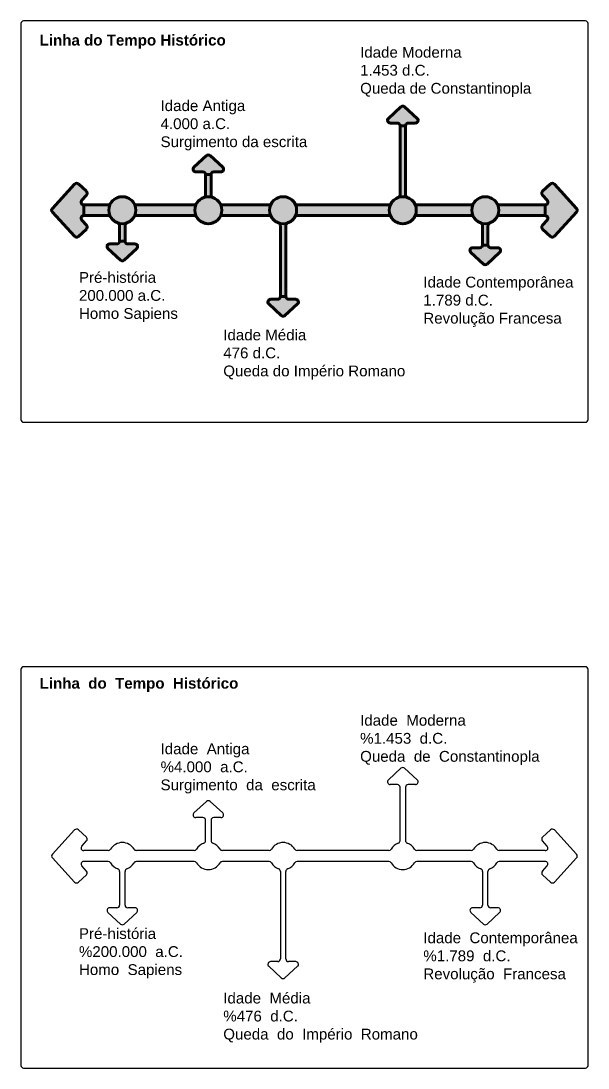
# Model space of a CAD drawing. Header units: millimetres. Extents: x 4903 to 8718, y 642 to 2401.
# Drawn here: x 4903 to 5323, y 1626 to 2401 of the extents above; entities that cross this region are included whole.
import ezdxf

# ---------------------------------------------------------------- set-up
doc = ezdxf.new("R2010")
doc.units = ezdxf.units.MM
doc.layers.add('linha espessa', color=7, linetype='Continuous', lineweight=100)
doc.styles.add('Annotative', font='arial.ttf')
doc.styles.get("Standard").update_dxf_attribs({"font": 'arial.ttf'})

msp = doc.modelspace()

# ---------------------------------------------------------------- hatches: boundary and pattern name
h = msp.add_hatch(color=256)
h.dxf.hatch_style = 1
h.paths.add_polyline_path([(4948.44, 2268.73), (4951.96, 2272.56, 0.414214), (4951.84, 2275.38), (4945.94, 2280.79, 0.414214), (4943.12, 2280.67), (4926.65, 2262.73, 0.389325), (4926.65, 2260.02), (4943.12, 2242.08, 0.414214), (4945.94, 2241.96), (4951.84, 2247.37, 0.414214), (4951.96, 2250.2), (4948.44, 2254.02, -0.65279), (4949.92, 2257.38), (4949.92, 2265.38, -0.65279)])
h.paths.add_polyline_path([(5046.15, 2289.81), (5051.47, 2289.81, 0.683789), (5052.82, 2293.29), (5043.5, 2301.84, 0.389325), (5040.8, 2301.84), (5031.48, 2293.29, 0.683789), (5032.83, 2289.81), (5038.15, 2289.81, -0.414214), (5040.15, 2287.81), (5044.15, 2287.81, -0.414214)])
h.paths.add_polyline_path([(4982.46, 2236.45, -0.414214), (4980.46, 2238.45), (4976.46, 2238.45, -0.414214), (4974.46, 2236.45), (4969.14, 2236.45, 0.683789), (4967.79, 2232.97), (4977.11, 2224.42, 0.389325), (4979.81, 2224.42), (4989.13, 2232.97, 0.683789), (4987.78, 2236.45)])
h.paths.add_polyline_path([(5101.56, 2195.45, -0.414214), (5099.56, 2197.45), (5095.56, 2197.45, -0.414214), (5093.56, 2195.45), (5088.24, 2195.45, 0.683789), (5086.89, 2191.98), (5096.2, 2183.43, 0.389325), (5098.91, 2183.43), (5108.23, 2191.98, 0.683789), (5106.87, 2195.45)])
h.paths.add_polyline_path([(5190.18, 2325.9), (5195.5, 2325.9, 0.683789), (5196.85, 2329.37), (5187.53, 2337.92, 0.389325), (5184.83, 2337.92), (5175.51, 2329.37, 0.683789), (5176.86, 2325.9), (5182.18, 2325.9, -0.414214), (5184.18, 2323.9), (5188.18, 2323.9, -0.414214)])
h.paths.add_polyline_path([(5243.23, 2233.57), (5237.92, 2233.57, 0.683789), (5236.57, 2230.09), (5245.88, 2221.54, 0.389325), (5248.59, 2221.54), (5257.9, 2230.09, 0.683789), (5256.55, 2233.57), (5251.23, 2233.57, -0.414214), (5249.23, 2235.57), (5245.23, 2235.57, -0.414214)])
h.paths.add_polyline_path([(5293.1, 2254.02), (5289.59, 2250.2, 0.414214), (5289.71, 2247.37), (5295.6, 2241.96, 0.414214), (5298.43, 2242.08), (5314.89, 2260.02, 0.389325), (5314.89, 2262.73), (5298.43, 2280.67, 0.414214), (5295.6, 2280.79), (5289.71, 2275.38, 0.414214), (5289.59, 2272.56), (5293.1, 2268.73, -0.65279), (5291.63, 2265.38), (5291.63, 2257.38, -0.65279)])
at = {"true_color": 0xdaa30b}
h = msp.add_hatch(color=42, dxfattribs=at)
h.dxf.hatch_style = 1
h.paths.add_polyline_path([(4968.07, 2257.38, -0.267949), (4969.8, 2256.38, -0.131652), (4968.46, 2261.38, -0.131652), (4969.8, 2266.38, -0.267949), (4968.07, 2265.38), (4949.92, 2265.38), (4949.92, 2257.38)])
h.paths.add_polyline_path([(4980.46, 2250.06, -0.317837), (4981.79, 2251.95, -0.171573), (4975.13, 2251.95, -0.317837), (4976.46, 2250.06), (4976.46, 2238.45), (4980.46, 2238.45)])
h.paths.add_polyline_path([(4988.85, 2265.38, -0.267949), (4987.12, 2266.38, -0.131652), (4988.46, 2261.38, -0.131652), (4987.12, 2256.38, -0.267949), (4988.85, 2257.38), (5031.76, 2257.38, -0.267949), (5033.49, 2256.38, -0.131652), (5032.15, 2261.38, -0.131652), (5033.49, 2266.38, -0.267949), (5031.76, 2265.38)])
h.paths.add_polyline_path([(5044.15, 2287.81), (5040.15, 2287.81), (5040.15, 2272.69, -0.317837), (5038.82, 2270.8, -0.171573), (5045.48, 2270.8, -0.317837), (5044.15, 2272.69)])
h.paths.add_polyline_path([(5052.54, 2265.38, -0.267949), (5050.81, 2266.38, -0.131652), (5052.15, 2261.38, -0.131652), (5050.81, 2256.38, -0.267949), (5052.54, 2257.38), (5087.16, 2257.38, -0.267949), (5088.9, 2256.38, -0.131652), (5087.56, 2261.38, -0.131652), (5088.9, 2266.38, -0.267949), (5087.16, 2265.38)])
h.paths.add_polyline_path([(5095.56, 2197.45), (5099.56, 2197.45), (5099.56, 2250.06, -0.317837), (5100.89, 2251.95, -0.171573), (5094.22, 2251.95, -0.317837), (5095.56, 2250.06)])
h.paths.add_polyline_path([(5107.95, 2265.38, -0.267949), (5106.22, 2266.38, -0.131652), (5107.56, 2261.38, -0.131652), (5106.22, 2256.38, -0.267949), (5107.95, 2257.38), (5175.79, 2257.38, -0.267949), (5177.52, 2256.38, -0.131652), (5176.18, 2261.38, -0.131652), (5177.52, 2266.38, -0.267949), (5175.79, 2265.38)])
h.paths.add_polyline_path([(5188.18, 2323.9), (5184.18, 2323.9), (5184.18, 2272.69, -0.317837), (5182.85, 2270.8, -0.171573), (5189.51, 2270.8, -0.317837), (5188.18, 2272.69)])
h.paths.add_polyline_path([(5196.57, 2265.38, -0.267949), (5194.84, 2266.38, -0.131652), (5196.18, 2261.38, -0.131652), (5194.84, 2256.38, -0.267949), (5196.57, 2257.38), (5236.84, 2257.38, -0.267949), (5238.57, 2256.38, -0.131652), (5237.23, 2261.38, -0.131652), (5238.57, 2266.38, -0.267949), (5236.84, 2265.38)])
h.paths.add_polyline_path([(5291.63, 2257.38), (5291.63, 2265.38), (5257.63, 2265.38, -0.267949), (5255.89, 2266.38, -0.131652), (5257.23, 2261.38, -0.131652), (5255.89, 2256.38, -0.267949), (5257.63, 2257.38)])
h.paths.add_polyline_path([(5245.23, 2235.57), (5249.23, 2235.57), (5249.23, 2250.06, -0.317837), (5250.57, 2251.95, -0.171573), (5243.9, 2251.95, -0.317837), (5245.23, 2250.06)])
at = {"true_color": 0x093b8b}
h = msp.add_hatch(color=156, dxfattribs=at)
h.dxf.hatch_style = 1
h.paths.add_polyline_path([(4968.46, 2261.38, 1), (4988.46, 2261.38, 1)])
h.paths.add_polyline_path([(5052.15, 2261.38, 1), (5032.15, 2261.38, 1)])
h.paths.add_polyline_path([(5107.56, 2261.38, 1), (5087.56, 2261.38, 1)])
h.paths.add_polyline_path([(5176.18, 2261.38, 1), (5196.18, 2261.38, 1)])
h.paths.add_polyline_path([(5257.23, 2261.38, 1), (5237.23, 2261.38, 1)])

# ---------------------------------------------------------------- linework, layer by layer
for p, q in [((5175.51, 1839.78), (5184.83, 1848.33)), ((5187.53, 1848.33), (5196.85, 1839.78)), ((5182.18, 1836.3), (5176.86, 1836.3)), ((5184.18, 1794.7), (5184.18, 1834.3)), ((5188.18, 1834.3), (5188.18, 1794.7)), ((5195.5, 1836.3), (5190.18, 1836.3)), ((5031.48, 1815.3), (5040.8, 1823.85)), ((5043.5, 1823.85), (5052.82, 1815.3)), ((5038.15, 1811.82), (5032.83, 1811.82)), ((5040.15, 1794.7), (5040.15, 1809.82)), ((5044.15, 1809.82), (5044.15, 1794.7)), ((5051.47, 1811.82), (5046.15, 1811.82)), ((4943.12, 1802.68), (4926.65, 1784.74)), ((4951.84, 1797.39), (4945.94, 1802.8)), ((5289.71, 1797.39), (5295.6, 1802.8)), ((5298.43, 1802.68), (5314.89, 1784.74)), ((4948.44, 1790.74), (4951.96, 1794.57)), ((5293.1, 1790.74), (5289.59, 1794.57)), ((4968.07, 1787.39), (4949.92, 1787.39)), ((5031.76, 1787.39), (4988.85, 1787.39)), ((5087.16, 1787.39), (5052.54, 1787.39)), ((5175.79, 1787.39), (5107.95, 1787.39)), ((5236.84, 1787.39), (5196.57, 1787.39)), ((5291.63, 1787.39), (5257.63, 1787.39)), ((4926.65, 1782.03), (4943.12, 1764.09)), ((4951.96, 1772.21), (4948.44, 1776.03)), ((4968.07, 1779.39), (4949.92, 1779.39)), ((5031.76, 1779.39), (4988.85, 1779.39)), ((5087.16, 1779.39), (5052.54, 1779.39)), ((5175.79, 1779.39), (5107.95, 1779.39)), ((5236.84, 1779.39), (5196.57, 1779.39)), ((5291.63, 1779.39), (5257.63, 1779.39)), ((5289.59, 1772.21), (5293.1, 1776.03)), ((5314.89, 1782.03), (5298.43, 1764.09)), ((4945.94, 1763.97), (4951.84, 1769.38)), ((4976.46, 1772.07), (4976.46, 1747.09)), ((4980.46, 1747.09), (4980.46, 1772.07)), ((5095.56, 1772.07), (5095.56, 1707.25)), ((5099.56, 1707.25), (5099.56, 1772.07)), ((5245.23, 1772.07), (5245.23, 1747.09)), ((5249.23, 1747.09), (5249.23, 1772.07)), ((5295.6, 1763.97), (5289.71, 1769.38)), ((4974.46, 1745.09), (4969.14, 1745.09)), ((4987.78, 1745.09), (4982.46, 1745.09)), ((5243.23, 1745.09), (5237.92, 1745.09)), ((5256.55, 1745.09), (5251.23, 1745.09)), ((4967.79, 1741.61), (4977.11, 1733.06)), ((4979.81, 1733.06), (4989.13, 1741.61)), ((5236.57, 1741.61), (5245.88, 1733.06)), ((5248.59, 1733.06), (5257.9, 1741.61)), ((5093.56, 1705.25), (5088.24, 1705.25)), ((5106.87, 1705.25), (5101.56, 1705.25)), ((5086.89, 1701.78), (5096.2, 1693.23)), ((5098.91, 1693.23), (5108.23, 1701.78))]:
    msp.add_line(p, q)
for points in [[(4903.38, 2399.47), (4903.38, 2106.47, 0.414214), (4905.38, 2104.47), (5321.38, 2104.47, 0.414214), (5323.38, 2106.47), (5323.38, 2399.47, 0.414214), (5321.38, 2401.47), (4905.38, 2401.47, 0.414214)], [(4903.38, 1921.48), (4903.38, 1628.48, 0.414214), (4905.38, 1626.48), (5321.38, 1626.48, 0.414214), (5323.38, 1628.48), (5323.38, 1921.48, 0.414214), (5321.38, 1923.48), (4905.38, 1923.48, 0.414214)]]:
    msp.add_lwpolyline(points, format="xyb", close=True)
for centre, radius, start, end in [((5186.18, 1846.86), 2, 47.45557, 132.54443), ((5176.86, 1838.3), 2, 132.54443, 270), ((5195.5, 1838.3), 2, 270, 47.45557), ((5182.18, 1834.3), 2, 0, 90), ((5190.18, 1834.3), 2, 90, 180), ((5042.15, 1822.37), 2, 47.45557, 132.54443), ((5032.83, 1813.82), 2, 132.54443, 270), ((5051.47, 1813.82), 2, 270, 47.45557), ((5038.15, 1809.82), 2, 0, 90), ((5046.15, 1809.82), 2, 90, 180), ((4944.59, 1801.33), 2, 47.45557, 137.45557), ((5296.95, 1801.33), 2, 42.54443, 132.54443), ((4949.92, 1789.39), 2, 137.45557, 270), ((4950.48, 1795.92), 2, 317.45557, 47.45557), ((4978.46, 1783.39), 10, 30, 150), ((5042.15, 1783.39), 10, 109.47122, 150), ((5038.15, 1794.7), 2, 289.47122, 0), ((5046.15, 1794.7), 2, 180, 250.52878), ((5042.15, 1783.39), 10, 30, 70.52878), ((5097.56, 1783.39), 10, 30, 150), ((5186.18, 1783.39), 10, 109.47122, 150), ((5182.18, 1794.7), 2, 289.47122, 0), ((5190.18, 1794.7), 2, 180, 250.52878), ((5186.18, 1783.39), 10, 30, 70.52878), ((5247.23, 1783.39), 10, 30, 150), ((5291.06, 1795.92), 2, 132.54443, 222.54443), ((5291.63, 1789.39), 2, 270, 42.54443), ((4928.12, 1783.39), 2, 137.45557, 222.54443), ((4968.07, 1789.39), 2, 270, 330), ((4988.85, 1789.39), 2, 210, 270), ((5031.76, 1789.39), 2, 270, 330), ((5052.54, 1789.39), 2, 210, 270), ((5087.16, 1789.39), 2, 270, 330), ((5107.95, 1789.39), 2, 210, 270), ((5175.79, 1789.39), 2, 270, 330), ((5196.57, 1789.39), 2, 210, 270), ((5236.84, 1789.39), 2, 270, 330), ((5257.63, 1789.39), 2, 210, 270), ((5313.42, 1783.39), 2, 317.45557, 42.54443), ((4949.92, 1777.39), 2, 90, 222.54443), ((4968.07, 1777.39), 2, 30, 90), ((4978.46, 1783.39), 10, 210, 250.52878), ((4978.46, 1783.39), 10, 289.47122, 330), ((4988.85, 1777.39), 2, 90, 150), ((5031.76, 1777.39), 2, 30, 90), ((5042.15, 1783.39), 10, 210, 330), ((5052.54, 1777.39), 2, 90, 150), ((5087.16, 1777.39), 2, 30, 90), ((5097.56, 1783.39), 10, 210, 250.52878), ((5097.56, 1783.39), 10, 289.47122, 330), ((5107.95, 1777.39), 2, 90, 150), ((5175.79, 1777.39), 2, 30, 90), ((5186.18, 1783.39), 10, 210, 330), ((5196.57, 1777.39), 2, 90, 150), ((5236.84, 1777.39), 2, 30, 90), ((5247.23, 1783.39), 10, 210, 250.52878), ((5247.23, 1783.39), 10, 289.47122, 330), ((5257.63, 1777.39), 2, 90, 150), ((5291.63, 1777.39), 2, 317.45557, 90), ((4950.48, 1770.85), 2, 312.54443, 42.54443), ((4974.46, 1772.07), 2, 0, 70.52878), ((4982.46, 1772.07), 2, 109.47122, 180), ((5093.56, 1772.07), 2, 0, 70.52878), ((5101.56, 1772.07), 2, 109.47122, 180), ((5243.23, 1772.07), 2, 0, 70.52878), ((5251.23, 1772.07), 2, 109.47122, 180), ((5291.06, 1770.85), 2, 137.45557, 227.45557), ((4944.59, 1765.44), 2, 222.54443, 312.54443), ((5296.95, 1765.44), 2, 227.45557, 317.45557), ((4969.14, 1743.09), 2, 90, 227.45557), ((4974.46, 1747.09), 2, 270, 0), ((4982.46, 1747.09), 2, 180, 270), ((4987.78, 1743.09), 2, 312.54443, 90), ((5237.92, 1743.09), 2, 90, 227.45557), ((5243.23, 1747.09), 2, 270, 0), ((5251.23, 1747.09), 2, 180, 270), ((5256.55, 1743.09), 2, 312.54443, 90), ((4978.46, 1734.54), 2, 227.45557, 312.54443), ((5247.23, 1734.54), 2, 227.45557, 312.54443), ((5088.24, 1703.25), 2, 90, 227.45557), ((5093.56, 1707.25), 2, 270, 0), ((5101.56, 1707.25), 2, 180, 270), ((5106.87, 1703.25), 2, 312.54443, 90), ((5097.56, 1694.7), 2, 227.45557, 312.54443)]:
    msp.add_arc(centre, radius, start, end)
at = {"layer": 'linha espessa'}
for p, q in [((5175.51, 2329.37), (5184.83, 2337.92)), ((5187.53, 2337.92), (5196.85, 2329.37)), ((5182.18, 2325.9), (5176.86, 2325.9)), ((5195.5, 2325.9), (5190.18, 2325.9)), ((5184.18, 2272.69), (5184.18, 2323.9)), ((5184.18, 2323.9), (5188.18, 2323.9)), ((5188.18, 2323.9), (5188.18, 2272.69)), ((5031.48, 2293.29), (5040.8, 2301.84)), ((5043.5, 2301.84), (5052.82, 2293.29)), ((5038.15, 2289.81), (5032.83, 2289.81)), ((5040.15, 2272.69), (5040.15, 2287.81)), ((5040.15, 2287.81), (5044.15, 2287.81)), ((5044.15, 2287.81), (5044.15, 2272.69)), ((5051.47, 2289.81), (5046.15, 2289.81)), ((4943.12, 2280.67), (4926.65, 2262.73)), ((4951.84, 2275.38), (4945.94, 2280.79)), ((5289.71, 2275.38), (5295.6, 2280.79)), ((5298.43, 2280.67), (5314.89, 2262.73)), ((4948.44, 2268.73), (4951.96, 2272.56)), ((5293.1, 2268.73), (5289.59, 2272.56)), ((4968.07, 2265.38), (4949.92, 2265.38)), ((4949.92, 2265.38), (4949.92, 2257.38)), ((5031.76, 2265.38), (4988.85, 2265.38)), ((5087.16, 2265.38), (5052.54, 2265.38)), ((5175.79, 2265.38), (5107.95, 2265.38)), ((5236.84, 2265.38), (5196.57, 2265.38)), ((5291.63, 2265.38), (5257.63, 2265.38)), ((5291.63, 2265.38), (5291.63, 2257.38)), ((4926.65, 2260.02), (4943.12, 2242.08)), ((4968.07, 2257.38), (4949.92, 2257.38)), ((5031.76, 2257.38), (4988.85, 2257.38)), ((5087.16, 2257.38), (5052.54, 2257.38)), ((5175.79, 2257.38), (5107.95, 2257.38)), ((5236.84, 2257.38), (5196.57, 2257.38)), ((5291.63, 2257.38), (5257.63, 2257.38)), ((5314.89, 2260.02), (5298.43, 2242.08)), ((4951.96, 2250.2), (4948.44, 2254.02)), ((4976.46, 2250.06), (4976.46, 2238.45)), ((4980.46, 2238.45), (4980.46, 2250.06)), ((5095.56, 2250.06), (5095.56, 2197.45)), ((5099.56, 2197.45), (5099.56, 2250.06)), ((5245.23, 2250.06), (5245.23, 2235.57)), ((5249.23, 2235.57), (5249.23, 2250.06)), ((5289.59, 2250.2), (5293.1, 2254.02)), ((4945.94, 2241.96), (4951.84, 2247.37)), ((5295.6, 2241.96), (5289.71, 2247.37)), ((4967.79, 2232.97), (4977.11, 2224.42)), ((4974.46, 2236.45), (4969.14, 2236.45)), ((4976.46, 2238.45), (4980.46, 2238.45)), ((4979.81, 2224.42), (4989.13, 2232.97)), ((4987.78, 2236.45), (4982.46, 2236.45)), ((5243.23, 2233.57), (5237.92, 2233.57)), ((5245.23, 2235.57), (5249.23, 2235.57)), ((5256.55, 2233.57), (5251.23, 2233.57)), ((5236.57, 2230.09), (5245.88, 2221.54)), ((5248.59, 2221.54), (5257.9, 2230.09)), ((5093.56, 2195.45), (5088.24, 2195.45)), ((5095.56, 2197.45), (5099.56, 2197.45)), ((5106.87, 2195.45), (5101.56, 2195.45)), ((5086.89, 2191.98), (5096.2, 2183.43)), ((5098.91, 2183.43), (5108.23, 2191.98))]:
    msp.add_line(p, q, dxfattribs=at)
for centre in [(4978.46, 2261.38), (5042.15, 2261.38), (5097.56, 2261.38), (5186.18, 2261.38), (5247.23, 2261.38)]:
    msp.add_circle(centre, 10, dxfattribs=at)
for centre, radius, start, end in [((5186.18, 2336.45), 2, 47.45557, 132.54443), ((5176.86, 2327.9), 2, 132.54443, 270), ((5182.18, 2323.9), 2, 0, 90), ((5190.18, 2323.9), 2, 90, 180), ((5195.5, 2327.9), 2, 270, 47.45557), ((5042.15, 2300.36), 2, 47.45557, 132.54443), ((5032.83, 2291.81), 2, 132.54443, 270), ((5038.15, 2287.81), 2, 0, 90), ((5046.15, 2287.81), 2, 90, 180), ((5051.47, 2291.81), 2, 270, 47.45557), ((4944.59, 2279.32), 2, 47.45557, 137.45557), ((5296.95, 2279.32), 2, 42.54443, 132.54443), ((4950.48, 2273.91), 2, 317.45557, 47.45557), ((4978.46, 2261.38), 10, 30, 150), ((5042.15, 2261.38), 10, 109.47122, 150), ((5038.15, 2272.69), 2, 289.47122, 0), ((5046.15, 2272.69), 2, 180, 250.52878), ((5042.15, 2261.38), 10, 30, 70.52878), ((5097.56, 2261.38), 10, 30, 150), ((5186.18, 2261.38), 10, 109.47122, 150), ((5182.18, 2272.69), 2, 289.47122, 0), ((5190.18, 2272.69), 2, 180, 250.52878), ((5186.18, 2261.38), 10, 30, 70.52878), ((5247.23, 2261.38), 10, 30, 150), ((5291.06, 2273.91), 2, 132.54443, 222.54443), ((4949.92, 2267.38), 2, 137.45557, 270), ((4968.07, 2267.38), 2, 270, 330), ((4988.85, 2267.38), 2, 210, 270), ((5031.76, 2267.38), 2, 270, 330), ((5052.54, 2267.38), 2, 210, 270), ((5087.16, 2267.38), 2, 270, 330), ((5107.95, 2267.38), 2, 210, 270), ((5175.79, 2267.38), 2, 270, 330), ((5196.57, 2267.38), 2, 210, 270), ((5236.84, 2267.38), 2, 270, 330), ((5257.63, 2267.38), 2, 210, 270), ((5291.63, 2267.38), 2, 270, 42.54443), ((4928.12, 2261.38), 2, 137.45557, 222.54443), ((4949.92, 2255.38), 2, 90, 222.54443), ((4968.07, 2255.38), 2, 30, 90), ((4978.46, 2261.38), 10, 210, 250.52878), ((4978.46, 2261.38), 10, 289.47122, 330), ((4988.85, 2255.38), 2, 90, 150), ((5031.76, 2255.38), 2, 30, 90), ((5042.15, 2261.38), 10, 210, 330), ((5052.54, 2255.38), 2, 90, 150), ((5087.16, 2255.38), 2, 30, 90), ((5097.56, 2261.38), 10, 210, 250.52878), ((5097.56, 2261.38), 10, 289.47122, 330), ((5107.95, 2255.38), 2, 90, 150), ((5175.79, 2255.38), 2, 30, 90), ((5186.18, 2261.38), 10, 210, 330), ((5196.57, 2255.38), 2, 90, 150), ((5236.84, 2255.38), 2, 30, 90), ((5247.23, 2261.38), 10, 210, 250.52878), ((5247.23, 2261.38), 10, 289.47122, 330), ((5257.63, 2255.38), 2, 90, 150), ((5291.63, 2255.38), 2, 317.45557, 90), ((5313.42, 2261.38), 2, 317.45557, 42.54443), ((4950.48, 2248.84), 2, 312.54443, 42.54443), ((4974.46, 2250.06), 2, 0, 70.52878), ((4982.46, 2250.06), 2, 109.47122, 180), ((5093.56, 2250.06), 2, 0, 70.52878), ((5101.56, 2250.06), 2, 109.47122, 180), ((5243.23, 2250.06), 2, 0, 70.52878), ((5251.23, 2250.06), 2, 109.47122, 180), ((5291.06, 2248.84), 2, 137.45557, 227.45557), ((4944.59, 2243.43), 2, 222.54443, 312.54443), ((5296.95, 2243.43), 2, 227.45557, 317.45557), ((4969.14, 2234.45), 2, 90, 227.45557), ((4974.46, 2238.45), 2, 270, 0), ((4982.46, 2238.45), 2, 180, 270), ((4987.78, 2234.45), 2, 312.54443, 90), ((5237.92, 2231.57), 2, 90, 227.45557), ((5243.23, 2235.57), 2, 270, 0), ((5251.23, 2235.57), 2, 180, 270), ((5256.55, 2231.57), 2, 312.54443, 90), ((4978.46, 2225.9), 2, 227.45557, 312.54443), ((5247.23, 2223.02), 2, 227.45557, 312.54443), ((5088.24, 2193.45), 2, 90, 227.45557), ((5093.56, 2197.45), 2, 270, 0), ((5101.56, 2197.45), 2, 180, 270), ((5106.87, 2193.45), 2, 312.54443, 90), ((5097.56, 2184.9), 2, 227.45557, 312.54443)]:
    msp.add_arc(centre, radius, start, end, dxfattribs=at)

# ---------------------------------------------------------------- texts
at = {"char_height": 8, "attachment_point": 1}
for s, insert in [('{\\fArial|b1|i0|c0|p34;Linha do Tempo Histórico}', (4917.24, 2391.27)), ('{\\fArial|b1|i0|c0|p34;Linha  do  Tempo  Histórico}', (4917.24, 1915.28))]:
    msp.add_mtext_dynamic_manual_height_columns(s, width=428.6906, gutter_width=12.5, heights=[0], dxfattribs=dict(at, insert=insert))
at = {"char_height": 8, "attachment_point": 1, "style": 'Annotative'}
for s, heights, insert in [('Idade Moderna\\P1.453 d.C.\\PQueda de Constantinopla', [0], (5154.57, 2382.3)), ('Idade Antiga\\P4.000 a.C.\\PSurgimento da escrita', [0], (5006.78, 2342.75)), ('Pré-história\\P200.000 a.C.\\PHomo Sapiens', [0], (4946.34, 2215.65)), ('Idade Contemporânea\\P1.789 d.C.\\PRevolução Francesa', [0], (5201.38, 2212.17)), ('Idade Média\\P476 d.C.\\P\\pxt12;Queda do Império Romano', [37.21], (5053.22, 2173.09)), ('Idade  Moderna\\P%1.453  d.C.\\PQueda  de  Constantinopla', [0], (5154.57, 1887.86)), ('Idade  Antiga\\P%4.000  a.C.\\PSurgimento  da  escrita', [0], (5006.78, 1866.76)), ('Pré-história\\P%200.000  a.C.\\PHomo  Sapiens', [0], (4946.34, 1730.01)), ('Idade  Contemporânea\\P%1.789  d.C.\\PRevolução  Francesa', [0], (5201.38, 1726.87)), ('Idade  Média\\P%476  d.C.\\PQueda  do  Império  Romano', [37.21], (5053.22, 1682.28))]:
    msp.add_mtext_dynamic_manual_height_columns(s, width=150.4674, gutter_width=125, heights=heights, dxfattribs=dict(at, insert=insert))

doc.saveas('drawing.dxf')
